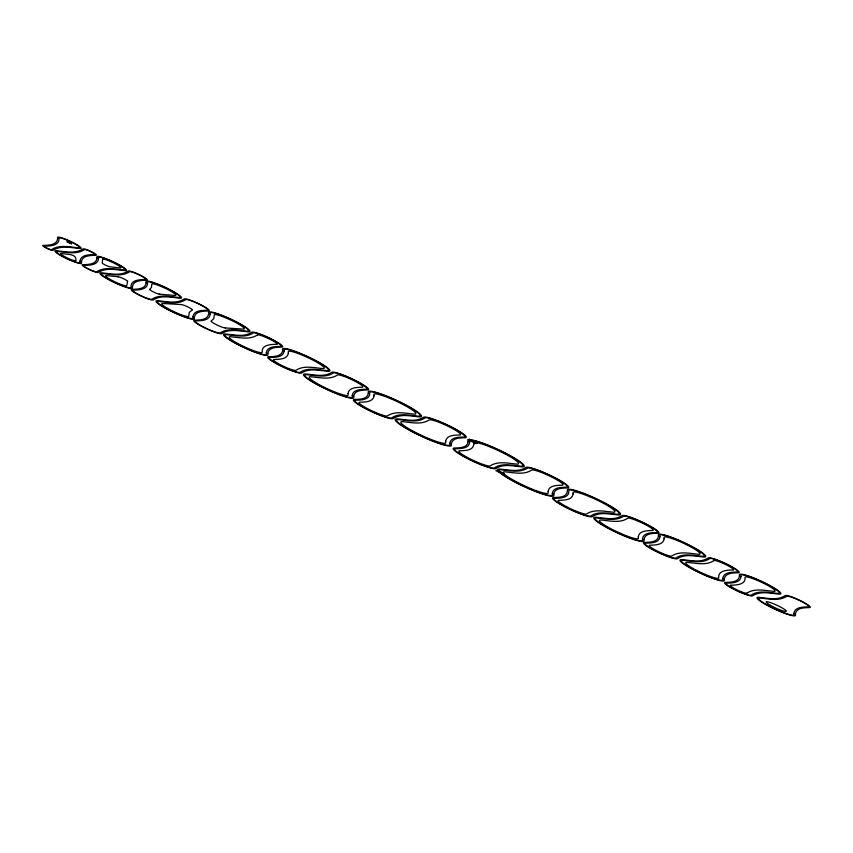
<?xml version="1.0" encoding="UTF-8"?>
<svg xmlns="http://www.w3.org/2000/svg" width="853" height="853" viewBox="0 0 853 853"><rect width="100%" height="100%" fill="white"/><g stroke="black" fill="none" stroke-linecap="round" stroke-linejoin="round"><path stroke-width="1.28" d="M120.763 267.821A10.033 1.375 24.9 0 1 119.687 267.895L110.261 266.808A4.532 0.618 24.9 0 1 105.345 265.048A4.532 0.618 24.9 0 1 102.232 262.884L102.595 259.461M127.577 281.373L126.82 285.424A11.654 1.599 24.9 0 1 113.748 281.266A11.654 1.599 24.9 0 1 106.956 275.615L118.311 276.798M257.425 334.952C249.812 340.102 239.714 337.511 231.227 336.796A18.18 2.495 24.9 0 0 241.815 345.593A18.18 2.495 24.9 0 0 262.202 352.086C261.338 344.687 271.307 344.345 276.457 344.345A10.844 1.493 24.9 0 0 277.001 344.217M713.918 560.602C706.305 565.752 696.208 563.161 687.731 562.447A18.18 2.495 24.9 0 0 698.319 571.243A18.18 2.495 24.9 0 0 718.695 577.737C717.831 570.337 727.812 569.996 732.951 569.996A10.844 1.493 24.9 0 0 733.495 569.868M746.908 593.155C754.585 587.994 764.693 590.511 773.276 591.3A16.548 2.271 24.9 0 0 763.638 583.292A16.548 2.271 24.9 0 0 745.085 577.385C745.895 584.849 735.958 585.169 730.733 585.169A9.212 1.269 24.9 0 0 730.339 585.243M149.733 289.508L151.514 287.237L151.717 284.23A13.285 1.823 24.9 0 1 166.612 288.964A13.285 1.823 24.9 0 1 174.353 295.405L159.202 294.178M149.915 289.37L149.968 289.327A5.566 0.768 24.9 0 0 153.604 292.046A5.566 0.768 24.9 0 0 159.767 294.168M211.203 321.016L213.836 318.542L214.242 315.13A16.548 2.271 24.9 0 1 232.794 321.037A16.548 2.271 24.9 0 1 242.433 329.045L225.245 327.947M191.978 310.065L189.249 312.486L188.769 316.068A14.917 2.047 24.9 0 1 172.039 310.737A14.917 2.047 24.9 0 1 163.36 303.519L181.39 304.564M60.712 253.49A8.402 1.152 24.9 0 1 61.544 253.48C66.108 254.642 77.143 253.341 75.853 260.549M373.635 412.319L373.731 412.362A20.376 2.804 24.9 0 0 390.578 418.055L390.802 418.055A20.376 2.804 24.9 0 0 391.74 417.821C399.076 412.895 408.715 415.272 416.914 416.04A27.701 3.807 24.9 0 0 400.782 402.616A27.701 3.807 24.9 0 0 369.712 392.732C370.501 399.833 360.958 400.185 355.989 400.164A20.376 2.804 24.9 0 0 354.997 400.377M373.369 412.191L373.092 412.063A20.376 2.804 24.9 0 1 354.912 400.462M75.736 260.762A8.402 1.152 24.9 0 1 67.707 258.15A8.402 1.152 24.9 0 1 60.606 253.714M102.659 259.248A10.033 1.375 24.9 0 1 112.34 262.319A10.033 1.375 24.9 0 1 120.827 267.693M118.055 276.788A5.374 0.736 24.9 0 1 123.834 278.867A5.374 0.736 24.9 0 1 127.513 281.458M181.081 304.585A6.227 0.853 24.9 0 1 187.948 306.973A6.227 0.853 24.9 0 1 192.074 310.012M225.395 327.936A7.986 1.098 24.9 0 1 216.705 324.844A7.986 1.098 24.9 0 1 211.288 320.973M44.143 246.282A4.073 0.565 24.9 0 0 47.544 248.404A4.073 0.565 24.9 0 0 51.447 249.694C59.283 244.374 69.69 247.029 78.423 247.775A11.409 1.567 24.9 0 0 71.78 242.252A11.409 1.567 24.9 0 0 58.985 238.179C59.87 245.749 49.581 246.165 44.356 246.133A4.073 0.565 24.9 0 0 44.217 246.144M145.756 279.453A8.967 1.237 24.9 0 1 145.394 279.517C140.297 279.475 130.168 279.88 131.031 287.312A16.292 2.239 24.9 0 1 112.756 281.49A16.292 2.239 24.9 0 1 103.266 273.6C111.882 274.421 121.926 276.841 129.667 271.744A8.967 1.237 24.9 0 1 138.271 274.463A8.967 1.237 24.9 0 1 145.884 279.187M132.642 290.372A10.588 1.461 24.9 0 0 141.641 296.044A10.588 1.461 24.9 0 0 151.813 299.275C159.447 294.125 169.502 296.62 178.042 297.42A17.924 2.463 24.9 0 0 167.604 288.73A17.924 2.463 24.9 0 0 147.505 282.343C148.401 289.721 138.282 290.116 133.228 290.084A10.588 1.461 24.9 0 0 132.727 290.201M553.992 498.547A20.376 2.804 24.9 0 0 563.673 505.936L564.26 506.245A20.376 2.804 24.9 0 0 589.658 516.14L589.892 516.14A20.376 2.804 24.9 0 0 590.83 515.905C598.156 510.979 607.805 513.357 616.005 514.124A27.701 3.807 24.9 0 0 599.872 500.711A27.701 3.807 24.9 0 0 568.802 490.827C569.537 497.939 560.069 498.269 555.068 498.259A20.376 2.804 24.9 0 0 554.077 498.461M746.823 593.208A9.212 1.269 24.9 0 1 737.994 590.34A9.212 1.269 24.9 0 1 730.221 585.489M713.94 560.592A10.844 1.493 24.9 0 1 724.421 563.918A10.844 1.493 24.9 0 1 733.559 569.719M257.435 334.941A10.844 1.493 24.9 0 1 267.917 338.268A10.844 1.493 24.9 0 1 277.065 344.068M57.62 238.659C56.97 245.397 47.981 245.227 42.97 245.419A5.704 0.789 24.9 0 0 46.616 248.212A5.704 0.789 24.9 0 0 52.982 250.356C60.755 245.11 71.076 247.765 79.724 248.479A13.04 1.791 24.9 0 0 72.132 242.167A13.04 1.791 24.9 0 0 57.514 237.518L57.62 238.659M79.958 261.146L80.075 262.436A13.04 1.791 24.9 0 1 65.457 257.777A13.04 1.791 24.9 0 1 57.855 251.464C66.577 252.285 76.791 254.78 84.596 249.588A5.704 0.789 24.9 0 1 90.962 251.742A5.704 0.789 24.9 0 1 94.608 254.535C89.629 254.727 80.779 254.525 79.958 261.146M97.018 258.043C96.41 264.675 87.507 264.526 82.538 264.697A8.967 1.237 24.9 0 0 88.285 269.09A8.967 1.237 24.9 0 0 98.276 272.47C106.007 267.352 116.061 269.793 124.666 270.614A16.292 2.239 24.9 0 0 115.176 262.713A16.292 2.239 24.9 0 0 96.901 256.902L97.018 258.043M132.407 286.715L132.514 287.973A17.924 2.463 24.9 0 1 112.415 281.575A17.924 2.463 24.9 0 1 101.976 272.896C110.453 273.61 120.593 276.233 128.195 271.051A10.588 1.461 24.9 0 1 140.009 275.039A10.588 1.461 24.9 0 1 146.791 280.232C141.897 280.434 133.217 280.2 132.407 286.715M208.654 313.659C208.004 320.152 199.463 319.992 194.548 320.163A15.482 2.132 24.9 0 0 204.453 327.744A15.482 2.132 24.9 0 0 221.716 333.587C229.148 328.49 239.085 331.039 247.413 331.764A22.818 3.135 24.9 0 0 234.127 320.717A22.818 3.135 24.9 0 0 208.548 312.582L208.654 313.659M266.307 352.715L266.413 353.974A22.818 3.135 24.9 0 1 240.834 345.828A22.818 3.135 24.9 0 1 227.538 334.781C235.854 335.474 245.781 338.033 253.245 332.969A15.482 2.132 24.9 0 1 270.508 338.801A15.482 2.132 24.9 0 1 280.413 346.382C275.54 346.574 267.149 346.361 266.307 352.715M353.707 396.155L353.814 397.402A27.701 3.807 24.9 0 1 322.743 387.518A27.701 3.807 24.9 0 1 306.611 374.104C314.81 374.862 324.46 377.25 331.785 372.324A20.365 2.804 24.9 0 1 354.507 380.001A20.365 2.804 24.9 0 1 367.547 389.97C362.685 390.162 354.667 389.938 353.707 396.155M643.983 539.437L644.09 540.685A27.701 3.807 24.9 0 1 613.019 530.801A27.701 3.807 24.9 0 1 596.887 517.376C605.086 518.144 614.725 520.533 622.061 515.596A20.365 2.804 24.9 0 1 644.772 523.284A20.365 2.804 24.9 0 1 657.812 533.253C652.961 533.445 644.932 533.221 643.983 539.437M722.8 578.366L722.907 579.624A22.818 3.135 24.9 0 1 697.327 571.478A22.818 3.135 24.9 0 1 684.042 560.432C692.348 561.125 702.275 563.684 709.739 558.619A15.482 2.132 24.9 0 1 727.001 564.451A15.482 2.132 24.9 0 1 736.917 572.032C732.034 572.224 723.643 572.011 722.8 578.366M739.487 575.914C738.858 582.407 730.296 582.247 725.381 582.418A15.482 2.132 24.9 0 0 735.297 589.999A15.482 2.132 24.9 0 0 752.559 595.842C759.991 590.745 769.928 593.293 778.256 594.019A22.818 3.135 24.9 0 0 764.97 582.972A22.818 3.135 24.9 0 0 739.391 574.837L739.487 575.914M146.13 282.791C145.543 289.38 136.661 289.178 131.842 289.37A12.219 1.685 24.9 0 0 139.668 295.351A12.219 1.685 24.9 0 0 153.295 299.957C160.886 294.871 170.856 297.334 179.343 298.123A19.555 2.687 24.9 0 0 167.956 288.655A19.555 2.687 24.9 0 0 146.023 281.671L146.13 282.791M192.874 316.676L192.981 317.956A19.555 2.687 24.9 0 1 171.058 310.972A19.555 2.687 24.9 0 1 159.671 301.504C168.148 302.293 178.128 304.766 185.709 299.67A12.219 1.685 24.9 0 1 199.346 304.276A12.219 1.685 24.9 0 1 207.172 310.257C202.182 310.46 193.791 310.247 192.874 316.676M194.356 317.359L194.463 318.617A21.186 2.911 24.9 0 1 170.707 311.057A21.186 2.911 24.9 0 1 158.37 300.8C166.793 301.578 176.71 304.041 184.237 298.976A13.851 1.909 24.9 0 1 199.687 304.201A13.851 1.909 24.9 0 1 208.558 310.982C203.611 311.174 195.241 310.95 194.356 317.359M210.137 314.352C209.433 320.877 200.903 320.707 195.934 320.877A13.851 1.909 24.9 0 0 204.805 327.659A13.851 1.909 24.9 0 0 220.255 332.883C227.783 327.819 237.699 330.282 246.122 331.06A21.186 2.911 24.9 0 0 233.786 320.803A21.186 2.911 24.9 0 0 210.03 313.243L210.137 314.352M740.969 576.607C740.233 583.132 731.767 582.962 726.777 583.132A13.851 1.909 24.9 0 0 735.638 589.913A13.851 1.909 24.9 0 0 751.088 595.138C758.626 590.073 768.542 592.536 776.966 593.315A21.186 2.911 24.9 0 0 764.619 583.057A21.186 2.911 24.9 0 0 740.862 575.498L740.969 576.607M793.898 613.286L794.004 614.565A19.555 2.687 24.9 0 1 772.082 607.581A19.555 2.687 24.9 0 1 760.684 598.113C769.171 598.902 779.152 601.365 786.733 596.279A12.219 1.685 24.9 0 1 800.37 600.885A12.219 1.685 24.9 0 1 808.186 606.867C803.227 607.069 794.772 606.846 793.898 613.286M795.38 613.957L795.486 615.226A21.186 2.911 24.9 0 1 771.73 607.667A21.186 2.911 24.9 0 1 759.394 597.409C767.817 598.188 777.733 600.651 785.261 595.586A13.851 1.909 24.9 0 1 800.711 600.8A13.851 1.909 24.9 0 1 809.582 607.581C804.635 607.773 796.265 607.571 795.38 613.957M81.44 261.775L81.547 263.097A14.672 2.015 24.9 0 1 65.105 257.862A14.672 2.015 24.9 0 1 56.565 250.761C65.212 251.571 75.373 254.055 83.136 248.895A7.336 1.013 24.9 0 1 91.314 251.656A7.336 1.013 24.9 0 1 96.005 255.25C91.132 255.463 82.251 255.218 81.44 261.775M98.5 258.704C97.818 265.411 88.989 265.219 83.935 265.411A7.336 1.013 24.9 0 0 88.627 269.004A7.336 1.013 24.9 0 0 96.805 271.766C104.567 266.605 114.718 269.09 123.376 269.9A14.672 2.015 24.9 0 0 114.835 262.799A14.672 2.015 24.9 0 0 98.383 257.563L98.5 258.704M282.674 350.359C282.194 356.639 273.589 356.597 268.748 356.735A18.745 2.58 24.9 0 0 280.744 365.916A18.745 2.58 24.9 0 0 301.642 372.974C308.989 367.974 318.798 370.511 326.987 371.183A26.07 3.583 24.9 0 0 311.803 358.559A26.07 3.583 24.9 0 0 282.567 349.25L282.674 350.359M348.013 393.574L348.12 394.854A21.432 2.943 24.9 0 1 324.087 387.198A21.432 2.943 24.9 0 1 311.601 376.823C320.014 377.612 329.908 380.043 337.447 375A14.106 1.941 24.9 0 1 353.174 380.321A14.106 1.941 24.9 0 1 362.194 387.219C357.268 387.39 348.696 387.283 348.013 393.574M352.236 395.483L352.332 396.741A26.07 3.583 24.9 0 1 323.095 387.433A26.07 3.583 24.9 0 1 307.912 374.808C316.164 375.587 325.867 377.975 333.256 373.017A18.745 2.58 24.9 0 1 354.155 380.086A18.745 2.58 24.9 0 1 366.161 389.256C361.341 389.405 352.875 389.352 352.236 395.483M451.354 443.859L451.461 445.085A30.964 4.254 24.9 0 1 416.733 434.038A30.964 4.254 24.9 0 1 398.703 419.036C406.796 419.815 416.275 422.096 423.525 417.277A23.628 3.252 24.9 0 1 449.883 426.191A23.628 3.252 24.9 0 1 465.013 437.749C460.279 437.941 452.197 437.717 451.354 443.859M468.105 441.79C467.423 448.038 459.191 447.857 454.446 448.028A23.628 3.252 24.9 0 0 469.576 459.596A23.628 3.252 24.9 0 0 495.924 468.5C503.185 463.68 512.653 465.962 520.756 466.74A30.964 4.254 24.9 0 0 502.726 451.749A30.964 4.254 24.9 0 0 467.998 440.702L468.105 441.79M553.789 494.036L553.896 495.262A30.964 4.254 24.9 0 1 519.168 484.216A30.964 4.254 24.9 0 1 501.137 469.214C509.241 469.992 518.709 472.274 525.96 467.455A23.628 3.252 24.9 0 1 552.317 476.369A23.628 3.252 24.9 0 1 567.448 487.937C562.735 488.108 554.61 487.905 553.789 494.036M638.289 536.846L638.396 538.126A21.432 2.943 24.9 0 1 614.352 530.481A21.432 2.943 24.9 0 1 601.866 520.095C610.29 520.884 620.184 523.326 627.712 518.283A14.106 1.941 24.9 0 1 643.439 523.593A14.106 1.941 24.9 0 1 652.47 530.502C647.576 530.63 638.929 530.619 638.289 536.846M642.501 538.765L642.608 540.024A26.07 3.583 24.9 0 1 613.371 530.715A26.07 3.583 24.9 0 1 598.177 518.091C606.44 518.859 616.143 521.247 623.532 516.3A18.745 2.58 24.9 0 1 644.431 523.358A18.745 2.58 24.9 0 1 656.426 532.539C651.607 532.688 643.151 532.624 642.501 538.765M658.441 536.057C657.93 542.369 649.389 542.273 644.516 542.444A18.745 2.58 24.9 0 0 656.511 551.614A18.745 2.58 24.9 0 0 677.41 558.683C684.767 553.672 694.566 556.209 702.765 556.892A26.07 3.583 24.9 0 0 687.571 544.257A26.07 3.583 24.9 0 0 658.335 534.959L658.441 536.057M368.336 393.201C367.579 399.471 359.38 399.268 354.592 399.449A21.997 3.028 24.9 0 0 368.677 410.218A21.997 3.028 24.9 0 0 393.212 418.514C400.526 413.662 410.08 416.008 418.215 416.744A29.333 4.03 24.9 0 0 401.123 402.541A29.333 4.03 24.9 0 0 368.229 392.071L368.336 393.201M374.03 395.792C373.283 402.211 364.839 402.019 359.945 402.2A15.738 2.164 24.9 0 0 370.01 409.909A15.738 2.164 24.9 0 0 387.561 415.837C395.035 410.815 404.866 413.247 413.225 414.025A23.063 3.167 24.9 0 0 399.79 402.851A23.063 3.167 24.9 0 0 373.923 394.619L374.03 395.792M445.661 441.268L445.767 442.526A24.694 3.391 24.9 0 1 418.066 433.719A24.694 3.391 24.9 0 1 403.693 421.755C412.042 422.598 421.681 424.847 429.187 419.953A17.359 2.388 24.9 0 1 448.55 426.5A17.359 2.388 24.9 0 1 459.66 434.998C454.788 435.19 446.567 434.977 445.661 441.268M449.872 443.187L449.979 444.413A29.333 4.03 24.9 0 1 417.085 433.953A29.333 4.03 24.9 0 1 400.004 419.74C408.182 420.572 417.65 422.768 424.997 417.97A21.997 3.028 24.9 0 1 449.531 426.265A21.997 3.028 24.9 0 1 463.616 437.035C458.861 437.226 450.736 437.013 449.872 443.187M469.587 442.494C468.937 448.753 460.449 448.561 455.843 448.742A21.997 3.028 24.9 0 0 469.928 459.511A21.997 3.028 24.9 0 0 494.463 467.807C501.767 462.944 511.31 465.258 519.456 466.037A29.333 4.03 24.9 0 0 502.374 451.823A29.333 4.03 24.9 0 0 469.481 441.364L469.587 442.494M473.799 444.402C473.042 450.789 464.672 450.597 459.799 450.779A17.359 2.388 24.9 0 0 470.909 459.277A17.359 2.388 24.9 0 0 490.272 465.823C497.768 460.929 507.418 463.179 515.766 464.021A24.694 3.391 24.9 0 0 501.383 452.058A24.694 3.391 24.9 0 0 473.692 443.251L473.799 444.402M548.095 491.445L548.202 492.703A24.694 3.391 24.9 0 1 520.511 483.896A24.694 3.391 24.9 0 1 506.128 471.933C514.476 472.775 524.115 475.025 531.622 470.131A17.359 2.388 24.9 0 1 550.985 476.678A17.359 2.388 24.9 0 1 562.095 485.186C557.233 485.378 549.129 485.144 548.095 491.349M552.307 493.365L552.413 494.601A29.333 4.03 24.9 0 1 519.52 484.131A29.333 4.03 24.9 0 1 502.438 469.928C510.627 470.749 520.085 472.957 527.431 468.158A21.997 3.028 24.9 0 1 551.966 476.443A21.997 3.028 24.9 0 1 566.051 487.223C561.285 487.404 553.17 487.191 552.307 493.365M567.426 491.296C566.68 497.544 558.459 497.363 553.682 497.534A21.997 3.028 24.9 0 0 567.767 508.303A21.997 3.028 24.9 0 0 592.302 516.598C599.616 511.747 609.17 514.103 617.295 514.828A29.333 4.03 24.9 0 0 600.213 500.626A29.333 4.03 24.9 0 0 567.32 490.155L567.426 491.296M573.12 493.876C572.384 500.295 563.918 500.114 559.024 500.295A15.738 2.164 24.9 0 0 569.1 507.993A15.738 2.164 24.9 0 0 586.64 513.922C594.115 508.9 603.956 511.331 612.315 512.109A23.063 3.167 24.9 0 0 598.881 500.935A23.063 3.167 24.9 0 0 573.013 492.714L573.12 493.876M267.789 353.334L267.895 354.635A24.449 3.359 24.9 0 1 240.482 345.913A24.449 3.359 24.9 0 1 226.248 334.077C234.5 334.771 244.363 337.308 251.774 332.275A17.113 2.356 24.9 0 1 270.849 338.726A17.113 2.356 24.9 0 1 281.81 347.096C276.98 347.288 268.674 347.075 267.789 353.334M284.156 351.105C283.399 357.46 274.986 357.279 270.134 357.45A17.113 2.356 24.9 0 0 281.085 365.83A17.113 2.356 24.9 0 0 300.171 372.281C307.581 367.248 317.444 369.786 325.697 370.479A24.449 3.359 24.9 0 0 311.452 358.644A24.449 3.359 24.9 0 0 284.049 349.922L284.156 351.105M288.367 353.014C287.589 359.497 279.038 359.305 274.09 359.486A12.475 1.717 24.9 0 0 282.076 365.596A12.475 1.717 24.9 0 0 295.991 370.298C303.54 365.169 313.595 367.76 322.007 368.464A19.811 2.719 24.9 0 0 310.471 358.868A19.811 2.719 24.9 0 0 288.261 351.809L288.367 353.014M659.923 536.804C659.177 543.158 650.754 542.977 645.902 543.158A17.113 2.356 24.9 0 0 656.863 551.528A17.113 2.356 24.9 0 0 675.949 557.979C683.349 552.947 693.212 555.484 701.465 556.177A24.449 3.359 24.9 0 0 687.23 544.342A24.449 3.359 24.9 0 0 659.817 535.62L659.923 536.804M664.135 538.723C663.378 545.195 654.805 545.014 649.869 545.195A12.475 1.717 24.9 0 0 657.844 551.294A12.475 1.717 24.9 0 0 671.759 555.996C679.308 550.867 689.363 553.469 697.775 554.173A19.811 2.719 24.9 0 0 686.238 544.577A19.811 2.719 24.9 0 0 664.029 537.507L664.135 538.723M724.293 578.984L724.389 580.285A24.449 3.359 24.9 0 1 696.976 571.563A24.449 3.359 24.9 0 1 682.741 559.728C690.994 560.421 700.857 562.959 708.267 557.926A17.113 2.356 24.9 0 1 727.353 564.377A17.113 2.356 24.9 0 1 738.303 572.747C733.463 572.939 725.178 572.726 724.293 578.984M67.078 241.772L71.631 243.873L67.099 241.751M469.406 439.274L467.892 439.636L475.771 443.517L477.275 443.165L469.406 439.274M497.384 470.206L495.881 470.568L502.886 474.023L504.39 473.66L497.384 470.206M770.419 605.31A11.046 1.514 24.9 0 0 786.231 611.292A11.046 1.514 24.9 0 0 772.082 603.188A11.046 1.514 24.9 0 0 770.419 605.31"/></g></svg>
